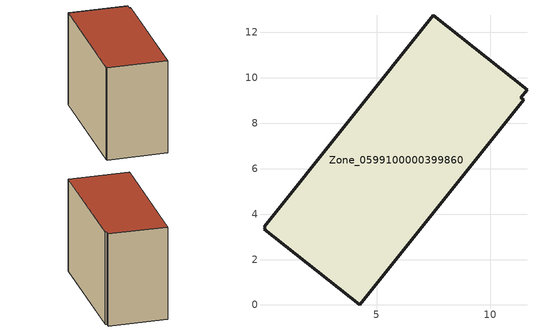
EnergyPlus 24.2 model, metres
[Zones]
Zone_0599100000399860
 floor ground (C_G): 0.1,3.39 0.04,3.44 7.48,12.76 11.61,9.46 11.35,9.13 11.46,9.04 4.25,0 0.05,3.34 z0.99
 wall outside (C_F): 11.61,9.46 7.48,12.76 0.04,3.44 0.1,3.39 0.05,3.34 4.25,0 11.46,9.04 11.35,9.13 11.61,9.46 z0.99:9.6
 roof outside (C_R): 0.1,3.39 0.05,3.34 4.25,0 11.46,9.04 11.35,9.13 11.61,9.46 7.48,12.76 0.04,3.44 z9.6
[BUILDING]
Pand.0599100000399860: North Axis=0; Terrain=City; Loads Convergence Tolerance Value=0.04; Temperature Convergence Tolerance Value=0.4; Solar Distribution=FullExterior; Maximum Number of Warmup Days=25; Minimum Number of Warmup Days=1
[Site:Location]
Rotterdam.The.Hague.AP_ZH_NLD Design_Conditions: Latitude=51.96; Longitude=4.45; Time Zone=1; Elevation=-4.5
[SITE:GROUNDTEMPERATURE:BUILDINGSURFACE]
18, 18, 18, 18, 18, 18, 18, 18, 18, 18, 18, 18
[MATERIAL] Thermal Absorptance=0.9; Solar Absorptance=0.7; Visible Absorptance=0.7
Name | Roughness | Thickness | Conductivity | Density | Specific Heat
G.TI.1992-2005 | MediumSmooth | 0.15 | 0.06 | 540 | 1210
F.TI.1992-2005 | Rough | 0.3 | 0.12 | 1920 | 840
R.TI.1992-2005 | MediumRough | 0.2 | 0.08 | 1500 | 1000
[CONSTRUCTION]
C_G: G.TI.1992-2005
C_F: F.TI.1992-2005
C_R: R.TI.1992-2005
[ZONE]
Zone_0599100000399860: Type=1; Multiplier=1; Ceiling Height=Autocalculate; Volume=Autocalculate; Floor Area=autocalculate; Part of Total Floor Area=Yes
[ZONEINFILTRATION:DESIGNFLOWRATE]
Infil_Zone_0599100000399860: Zone or ZoneList or Space or SpaceList=Zone_0599100000399860; Schedule=AlwaysOn; Design Flow Rate Calculation Method=Flow/Area; Flow Rate per Floor Area=0.0015; Constant Term Coefficient=1; Temperature Term Coefficient=0; Velocity Term Coefficient=0; Velocity Squared Term Coefficient=0
[HVACTEMPLATE:ZONE:IDEALLOADSAIRSYSTEM]
Zone_0599100000399860: Maximum Heating Supply Air Temperature=50; Minimum Cooling Supply Air Temperature=13; Maximum Heating Supply Air Humidity Ratio=0.0156; Minimum Cooling Supply Air Humidity Ratio=0.0077; Heating Limit=NoLimit; Cooling Limit=NoLimit; Dehumidification Control Type=ConstantSensibleHeatRatio; Cooling Sensible Heat Ratio=0.7; Dehumidification Setpoint=60; Humidification Control Type=None; Humidification Setpoint=30; Outdoor Air Method=None; Outdoor Air Flow Rate per Person=0.00944; Outdoor Air Flow Rate per Zone Floor Area=0; Outdoor Air Flow Rate per Zone=0; Demand Controlled Ventilation Type=None; Outdoor Air Economizer Type=NoEconomizer; Heat Recovery Type=None; Sensible Heat Recovery Effectiveness=0.7; Latent Heat Recovery Effectiveness=0.65
[ZONECONTROL:THERMOSTAT]
ThermostatControl_Zone_0599100000399860: Zone or ZoneList=Zone_0599100000399860; Control Type Schedule=DualSetpointControlType; Control 1=Thermostat_Zone_0599100000399860; Temperature Difference Between Cutout And Setpoint=0
[THERMOSTATSETPOINT:DUALSETPOINT]
Thermostat_Zone_0599100000399860: Heating Setpoint Temperature Schedule=HeatingSetpoint_Zone_0599100000399860; Cooling Setpoint Temperature Schedule=CoolingSetpoint_Zone_0599100000399860
[SCHEDULE:COMPACT]
HeatingSetpoint_Zone_0599100000399860: Through: 12/31, For: AllDays, Until: 24:00, 21
CoolingSetpoint_Zone_0599100000399860: Through: 12/31, For: AllDays, Until: 24:00, 24
DualSetpointControlType: Through: 12/31, For: AllDays, Until: 24:00, 4
AlwaysOn: Through: 12/31, For: AllDays, Until: 24:00, 1
